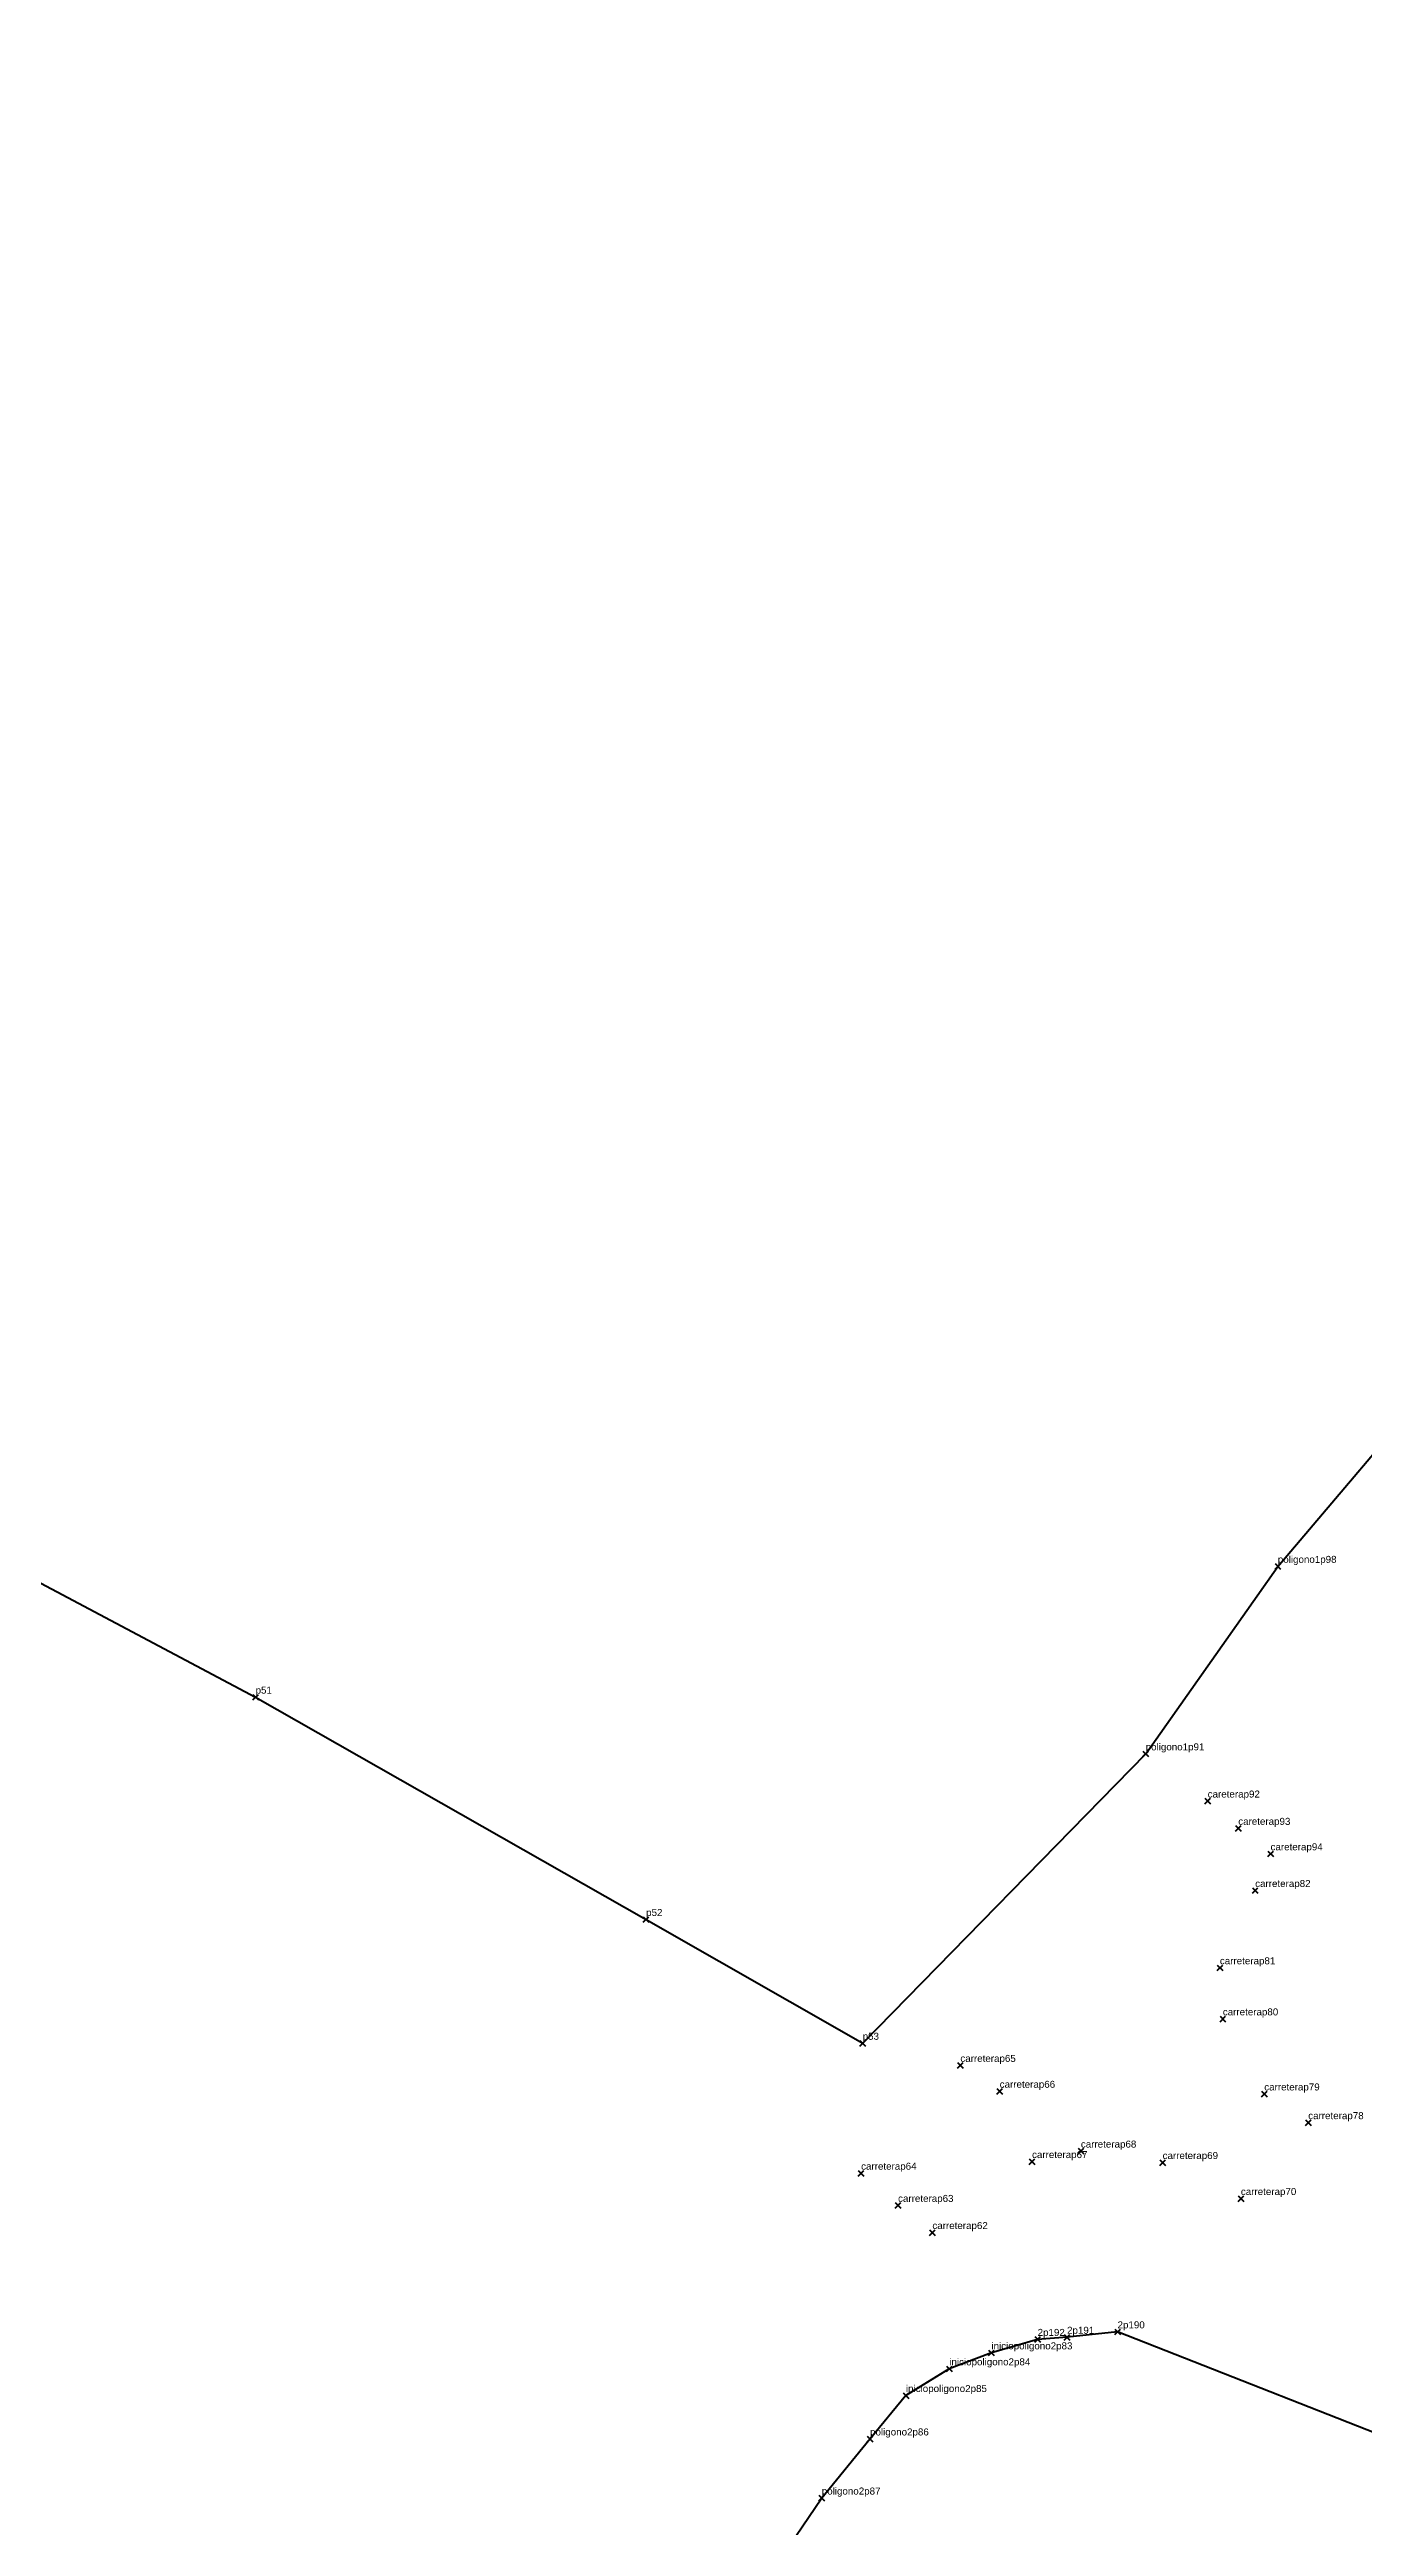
# Model space of a CAD drawing. Header units: millimetres. Extents: x 621039 to 621944, y 1339693 to 1340504.
# Drawn here: x 621378.6 to 621472.5, y 1339869 to 1340045.9 of the extents above; entities that cross this region are included whole.
import ezdxf

# ---------------------------------------------------------------- set-up
doc = ezdxf.new("R2010")
doc.units = ezdxf.units.MM
doc.header["$PDMODE"] = 3
doc.header["$PDSIZE"] = 0.2
for name, color, linetype, lineweight in [('Line', 250, 'CONTINUOUS', 100), ('Point', 5, 'CONTINUOUS', 100), ('Point_Name', 1, 'CONTINUOUS', 100)]:
    doc.layers.add(name, color=color, linetype=linetype, lineweight=lineweight)
doc.styles.get("Standard").update_dxf_attribs({"font": 'arial.ttf', "width": 0.65})

msp = doc.modelspace()

# ---------------------------------------------------------------- linework, layer by layer
at = {"layer": 'Line'}
for points in [[(621377.22, 1339936.78, 0), (621393.33, 1339928.24, 0), (621421.23, 1339912.36, 0), (621436.7, 1339903.52, 0), (621456.92, 1339924.19, 0), (621466.36, 1339937.58, 0), (621478.2, 1339951.53, 0), (621489.39, 1339964.58, 0), (621501.82, 1339979.44, 0), (621511.41, 1339992.1, 0), (621558.1, 1340047.75, 0), (621628.69, 1340133.94, 0), (621645.64, 1340153.87, 0), (621648.71, 1340157.03, 0), (621661.33, 1340169.36, 0), (621671.37, 1340178.49, 0), (621685.55, 1340189.81, 0), (621697.08, 1340198.48, 0), (621700.48, 1340201.58, 0), (621710.68, 1340212.09, 0), (621716, 1340222.01, 0), (621720.14, 1340229.76, 0), (621734.79, 1340255.96, 0), (621746.58, 1340279.4, 0)], [(621451.3, 1339882.52, 0), (621449.2, 1339882.37, 0), (621445.9, 1339881.41, 0)], [(621502.95, 1339864.2, 0), (621478.18, 1339873.76, 0), (621454.91, 1339882.91, 0), (621451.3, 1339882.52, 0)], [(621445.9, 1339881.41, 0), (621442.89, 1339880.27, 0), (621439.79, 1339878.36, 0), (621437.23, 1339875.26, 0), (621433.78, 1339871.04, 0), (621412.49, 1339839.66, 0)]]:
    msp.add_polyline3d(points, dxfattribs=at)
at = {"layer": 'Point'}
for p in [(621466.36, 1339937.58, 34.37), (621393.33, 1339928.24, 35.24), (621456.92, 1339924.19, 34.31), (621461.35, 1339920.82, 34.64), (621463.53, 1339918.87, 34.75), (621465.84, 1339917.05, 34.68), (621464.74, 1339914.43, 35.51), (621421.23, 1339912.36, 34.76), (621462.22, 1339908.91, 35.7), (621462.43, 1339905.26, 35.65), (621436.7, 1339903.52, 35.69), (621443.68, 1339901.94, 35.76), (621446.49, 1339900.09, 35.67), (621465.39, 1339899.9, 35.57), (621468.53, 1339897.85, 35.5), (621452.29, 1339895.82, 35.51), (621436.59, 1339894.24, 35.79), (621448.8, 1339895.07, 35.51), (621458.13, 1339895, 35.46), (621463.72, 1339892.43, 35.42), (621439.23, 1339891.94, 35.72), (621441.68, 1339890, 35.63), (621449.2, 1339882.37, 35.09), (621451.3, 1339882.52, 34.73), (621454.91, 1339882.91, 34.74), (621442.89, 1339880.27, 34.91), (621445.9, 1339881.41, 34.82), (621439.79, 1339878.36, 34.82), (621437.23, 1339875.26, 34.94), (621433.78, 1339871.04, 34.89)]:
    msp.add_point(p, dxfattribs=at)

# ---------------------------------------------------------------- texts
at = {"layer": 'Point_Name'}
for s, p in [('poligono1p98', (621466.36, 1339937.83)), ('p51', (621393.33, 1339928.49)), ('poligono1p91', (621456.92, 1339924.44)), ('careterap92', (621461.35, 1339921.07)), ('careterap93', (621463.53, 1339919.12)), ('careterap94', (621465.84, 1339917.3)), ('carreterap82', (621464.74, 1339914.68)), ('p52', (621421.23, 1339912.61)), ('carreterap81', (621462.22, 1339909.16)), ('carreterap80', (621462.43, 1339905.51)), ('p53', (621436.7, 1339903.77)), ('carreterap65', (621443.68, 1339902.19)), ('carreterap66', (621446.49, 1339900.34)), ('carreterap79', (621465.39, 1339900.15)), ('carreterap78', (621468.53, 1339898.1)), ('carreterap67', (621448.8, 1339895.32)), ('carreterap68', (621452.29, 1339896.07)), ('carreterap64', (621436.59, 1339894.49)), ('carreterap69', (621458.13, 1339895.25)), ('carreterap63', (621439.23, 1339892.19)), ('carreterap70', (621463.72, 1339892.68)), ('carreterap62', (621441.68, 1339890.25)), ('2p190', (621454.91, 1339883.16)), ('iniciopoligono2p83', (621445.9, 1339881.66)), ('2p192', (621449.2, 1339882.62)), ('2p191', (621451.3, 1339882.77)), ('iniciopoligono2p84', (621442.89, 1339880.52)), ('iniciopoligono2p85', (621439.79, 1339878.61)), ('poligono2p86', (621437.23, 1339875.51)), ('poligono2p87', (621433.78, 1339871.29))]:
    msp.add_text(s, height=0.5, dxfattribs=at).set_placement(p)

doc.saveas('drawing.dxf')
